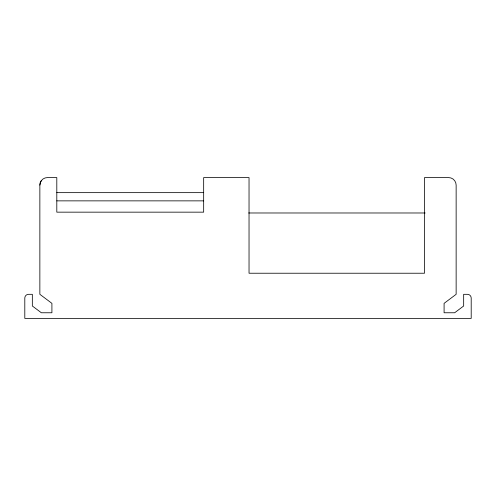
<?xml version="1.0" encoding="UTF-8"?>
<svg xmlns="http://www.w3.org/2000/svg" width="496" height="496" viewBox="0 0 496 496"><rect width="100%" height="100%" fill="white"/><g stroke="black" fill="none" stroke-linecap="round" stroke-linejoin="round"><path stroke-width="0.74" d="M39.86 185.113A7.533 7.533 0 0 1 47.393 177.587L56.804 177.587L56.804 212.158L203.664 212.158L203.664 177.587L249.035 177.587L249.035 273.228L424.508 273.228L424.508 177.587L448.607 177.587A7.533 7.533 0 0 1 456.14 185.113L456.14 294.314L444.087 303.36L444.087 312.765L454.64 312.765L463.667 305.989L463.667 294.314L467.437 294.314A3.763 3.763 0 0 1 471.2 298.084L471.2 318.413L24.8 318.413L24.8 298.084A3.763 3.763 0 0 1 28.563 294.314L32.333 294.314L32.333 305.989L41.36 312.765L51.913 312.765L51.913 303.36L39.86 294.314L39.86 185.113L40.436 182.237L41.397 180.6M40.195 183.024L40.715 181.71M56.804 192.646L203.664 192.646M56.804 200.861L203.664 200.861M248.682 212.982L425.177 212.982"/></g></svg>
